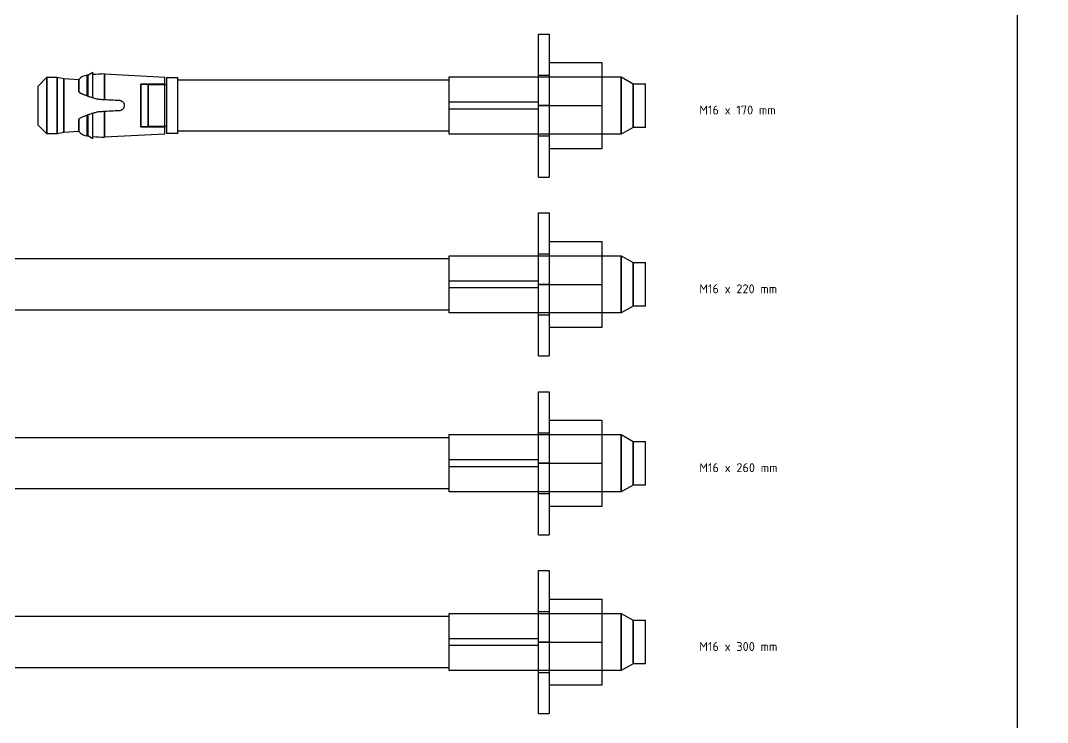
# Model space of a CAD drawing. Header units: millimetres. Extents: x 9508 to 4213564, y -7782 to 156074.
# Drawn here: x 91524.7 to 91812, y 149927.2 to 150123.5 of the extents above; entities that cross this region are included whole.
import ezdxf

# ---------------------------------------------------------------- set-up
doc = ezdxf.new("R2010")
doc.units = ezdxf.units.MM
doc.layers.add('GEOMETRIA', color=2, linetype='Continuous')
doc.layers.add('TEXTO', color=30, linetype='Continuous')
doc.styles.add('TEX_1-1', font='isocpeur.ttf', dxfattribs={"height": 2})

msp = doc.modelspace()

# ---------------------------------------------------------------- linework, layer by layer
for p, q in [((91669.55, 150099.73), (91669.55, 150119.73)), ((91669.55, 150119.73), (91672.55, 150119.73)), ((91672.55, 150119.73), (91672.55, 150099.73)), ((91672.55, 150111.73), (91687.35, 150111.73)), ((91672.55, 150111.73), (91672.55, 150111.73)), ((91687.35, 150111.73), (91687.35, 150111.73)), ((91687.35, 150099.73), (91687.35, 150111.73)), ((91529.55, 150105.18), (91532.05, 150107.68)), ((91532.05, 150091.78), (91532.05, 150107.68)), ((91532.05, 150107.68), (91534.93, 150107.68)), ((91532.05, 150107.68), (91532.05, 150091.78)), ((91534.93, 150091.78), (91534.93, 150107.68)), ((91534.93, 150107.68), (91536.75, 150107.31)), ((91534.93, 150107.68), (91534.93, 150091.78)), ((91536.75, 150092.15), (91536.75, 150107.31)), ((91536.75, 150107.31), (91540.98, 150107)), ((91536.75, 150107.31), (91536.75, 150092.15)), ((91540.98, 150103.55), (91540.98, 150107)), ((91540.98, 150107), (91540.98, 150103.55)), ((91543.3, 150108.23), (91543.3, 150102.44)), ((91543.3, 150102.44), (91543.3, 150108.23)), ((91543.52, 150108.25), (91544.87, 150109.09)), ((91543.52, 150108.25), (91543.52, 150102.36)), ((91543.52, 150102.36), (91543.52, 150108.25)), ((91544.87, 150101.92), (91544.87, 150109.09)), ((91548.14, 150108.58), (91548.14, 150101.42)), ((91548.14, 150108.58), (91565.05, 150107.69)), ((91548.14, 150101.42), (91548.14, 150108.58)), ((91565.05, 150091.77), (91565.05, 150107.69)), ((91565.55, 150091.88), (91565.55, 150107.58)), ((91565.55, 150107.58), (91568.65, 150107.58)), ((91568.65, 150091.88), (91568.65, 150107.58)), ((91644.55, 150091.73), (91644.55, 150107.73)), ((91644.55, 150107.73), (91669.55, 150107.73)), ((91669.55, 150108.23), (91672.55, 150108.23)), ((91669.55, 150107.73), (91687.35, 150107.73)), ((91687.35, 150107.73), (91692.75, 150107.73)), ((91692.75, 150091.73), (91692.75, 150107.73)), ((91692.75, 150107.73), (91696.05, 150105.83)), ((91692.75, 150107.73), (91692.75, 150091.73)), ((91529.55, 150094.28), (91529.55, 150105.18)), ((91558.3, 150093.73), (91558.3, 150105.73)), ((91565.05, 150105.73), (91558.3, 150105.73)), ((91558.3, 150105.73), (91560.35, 150105.58)), ((91558.3, 150105.73), (91558.3, 150093.73)), ((91560.35, 150093.88), (91560.35, 150105.58)), ((91560.35, 150105.58), (91565.05, 150105.58)), ((91560.35, 150105.58), (91560.35, 150093.88)), ((91565.05, 150105.58), (91565.55, 150105.58)), ((91568.65, 150106.93), (91644.55, 150106.93)), ((91696.05, 150093.63), (91696.05, 150105.83)), ((91696.05, 150105.83), (91699.55, 150105.83)), ((91696.05, 150105.83), (91696.05, 150093.63)), ((91699.55, 150093.63), (91699.55, 150105.83)), ((91540.98, 150103.55), (91541.04, 150103.49)), ((91541.04, 150103.49), (91541.1, 150103.44)), ((91541.1, 150103.44), (91541.16, 150103.39)), ((91541.16, 150103.39), (91541.22, 150103.33)), ((91541.22, 150103.33), (91541.29, 150103.28)), ((91541.29, 150103.28), (91541.35, 150103.23)), ((91541.35, 150103.23), (91541.35, 150103.23)), ((91541.35, 150103.23), (91541.5, 150103.17)), ((91541.35, 150103.23), (91541.35, 150103.23)), ((91541.5, 150103.17), (91541.65, 150103.1)), ((91541.65, 150103.1), (91541.81, 150103.03)), ((91541.81, 150103.03), (91541.98, 150102.96)), ((91541.98, 150102.96), (91542.15, 150102.89)), ((91542.15, 150102.89), (91542.33, 150102.81)), ((91542.33, 150102.81), (91542.51, 150102.74)), ((91542.51, 150102.74), (91542.7, 150102.67)), ((91542.7, 150102.67), (91542.9, 150102.59)), ((91542.9, 150102.59), (91543.1, 150102.52)), ((91543.1, 150102.52), (91543.3, 150102.44)), ((91543.3, 150102.44), (91543.33, 150102.43)), ((91543.33, 150102.43), (91543.36, 150102.42)), ((91543.36, 150102.42), (91543.39, 150102.41)), ((91543.39, 150102.41), (91543.43, 150102.4)), ((91543.43, 150102.4), (91543.46, 150102.39)), ((91543.46, 150102.39), (91543.49, 150102.37)), ((91543.49, 150102.37), (91543.52, 150102.36)), ((91543.52, 150102.36), (91543.71, 150102.3)), ((91543.71, 150102.3), (91543.9, 150102.23)), ((91543.9, 150102.23), (91544.09, 150102.17)), ((91544.09, 150102.17), (91544.28, 150102.1)), ((91544.28, 150102.1), (91544.48, 150102.04)), ((91544.48, 150102.04), (91544.67, 150101.98)), ((91544.67, 150101.98), (91544.87, 150101.92)), ((91544.87, 150101.92), (91545.08, 150101.86)), ((91544.87, 150101.92), (91544.87, 150101.92)), ((91544.87, 150101.92), (91544.87, 150101.92)), ((91545.08, 150101.86), (91545.3, 150101.8)), ((91545.3, 150101.8), (91545.51, 150101.74)), ((91545.51, 150101.74), (91545.73, 150101.68)), ((91545.73, 150101.68), (91545.95, 150101.62)), ((91545.95, 150101.62), (91546.17, 150101.56)), ((91546.17, 150101.56), (91546.39, 150101.51)), ((91546.39, 150101.51), (91546.39, 150101.51)), ((91546.39, 150101.51), (91546.64, 150101.5)), ((91546.39, 150101.51), (91546.39, 150101.51)), ((91546.64, 150101.5), (91546.89, 150101.48)), ((91546.89, 150101.48), (91547.14, 150101.47)), ((91547.14, 150101.47), (91547.39, 150101.46)), ((91547.39, 150101.46), (91547.64, 150101.44)), ((91547.64, 150101.44), (91547.89, 150101.43)), ((91547.89, 150101.43), (91548.14, 150101.42)), ((91548.14, 150101.42), (91548.75, 150101.39)), ((91548.75, 150101.39), (91549.35, 150101.35)), ((91549.35, 150101.35), (91549.96, 150101.32)), ((91549.96, 150101.32), (91550.56, 150101.29)), ((91550.56, 150101.29), (91551.16, 150101.26)), ((91551.16, 150101.26), (91551.75, 150101.23)), ((91551.75, 150101.23), (91552.35, 150101.2)), ((91552.35, 150101.2), (91552.45, 150101.18)), ((91552.35, 150101.2), (91552.35, 150101.2)), ((91552.35, 150101.2), (91552.35, 150101.2)), ((91552.45, 150101.18), (91552.55, 150101.17)), ((91552.55, 150101.17), (91552.64, 150101.14)), ((91552.64, 150101.14), (91552.74, 150101.11)), ((91552.82, 150098.39), (91552.71, 150098.35)), ((91552.74, 150101.11), (91552.83, 150101.07)), ((91552.93, 150098.45), (91552.82, 150098.39)), ((91552.83, 150101.07), (91552.92, 150101.03)), ((91552.92, 150101.03), (91553.01, 150100.97)), ((91553.03, 150098.51), (91552.93, 150098.45)), ((91553.01, 150100.97), (91553.09, 150100.92)), ((91553.13, 150098.58), (91553.03, 150098.51)), ((91553.09, 150100.92), (91553.17, 150100.86)), ((91553.22, 150098.66), (91553.13, 150098.58)), ((91553.17, 150100.86), (91553.24, 150100.79)), ((91553.3, 150098.74), (91553.22, 150098.66)), ((91553.24, 150100.79), (91553.3, 150100.73)), ((91553.3, 150100.73), (91553.37, 150100.65)), ((91553.38, 150098.83), (91553.3, 150098.74)), ((91553.37, 150100.65), (91553.43, 150100.57)), ((91553.45, 150098.93), (91553.38, 150098.83)), ((91553.43, 150100.57), (91553.48, 150100.49)), ((91553.51, 150099.04), (91553.45, 150098.93)), ((91553.48, 150100.49), (91553.53, 150100.4)), ((91553.57, 150099.15), (91553.51, 150099.04)), ((91553.53, 150100.4), (91553.57, 150100.31)), ((91553.57, 150100.31), (91553.61, 150100.22)), ((91553.61, 150099.26), (91553.57, 150099.15)), ((91553.61, 150100.22), (91553.64, 150100.12)), ((91553.65, 150099.38), (91553.61, 150099.26)), ((91553.64, 150100.12), (91553.66, 150100.02)), ((91553.67, 150099.5), (91553.65, 150099.38)), ((91553.66, 150100.02), (91553.68, 150099.93)), ((91553.69, 150099.62), (91553.67, 150099.5)), ((91553.68, 150099.93), (91553.69, 150099.83)), ((91553.69, 150099.83), (91553.69, 150099.73)), ((91553.69, 150099.73), (91553.69, 150099.62)), ((91553.69, 150099.73), (91553.69, 150099.73)), ((91553.69, 150099.73), (91553.69, 150099.73)), ((91644.55, 150098.73), (91644.55, 150100.73)), ((91644.55, 150100.73), (91669.55, 150100.73)), ((91669.55, 150098.73), (91644.55, 150098.73)), ((91669.55, 150098.73), (91669.55, 150100.73)), ((91669.55, 150099.73), (91672.55, 150099.73)), ((91672.55, 150099.73), (91669.55, 150099.73)), ((91672.55, 150099.73), (91669.55, 150099.73)), ((91669.55, 150099.73), (91672.55, 150099.73)), ((91669.55, 150079.73), (91669.55, 150099.73)), ((91672.55, 150099.73), (91687.35, 150099.73)), ((91672.55, 150099.73), (91687.35, 150099.73)), ((91672.55, 150099.73), (91672.55, 150079.73)), ((91687.35, 150087.73), (91687.35, 150099.73)), ((91541.03, 150095.97), (91540.98, 150095.92)), ((91540.98, 150092.46), (91540.98, 150095.92)), ((91540.98, 150095.92), (91540.98, 150092.46)), ((91541.08, 150096.01), (91541.03, 150095.97)), ((91541.13, 150096.06), (91541.08, 150096.01)), ((91541.19, 150096.11), (91541.13, 150096.06)), ((91541.24, 150096.15), (91541.19, 150096.11)), ((91541.3, 150096.19), (91541.24, 150096.15)), ((91541.35, 150096.24), (91541.3, 150096.19)), ((91541.51, 150096.31), (91541.35, 150096.24)), ((91541.35, 150096.24), (91541.35, 150096.24)), ((91541.35, 150096.24), (91541.35, 150096.24)), ((91541.68, 150096.38), (91541.51, 150096.31)), ((91541.86, 150096.46), (91541.68, 150096.38)), ((91542.05, 150096.54), (91541.86, 150096.46)), ((91542.24, 150096.62), (91542.05, 150096.54)), ((91542.44, 150096.7), (91542.24, 150096.62)), ((91542.65, 150096.78), (91542.44, 150096.7)), ((91542.86, 150096.86), (91542.65, 150096.78)), ((91543.08, 150096.95), (91542.86, 150096.86)), ((91543.3, 150097.03), (91543.08, 150096.95)), ((91543.33, 150097.04), (91543.3, 150097.03)), ((91543.3, 150097.03), (91543.3, 150091.24)), ((91543.3, 150091.24), (91543.3, 150097.03)), ((91543.36, 150097.05), (91543.33, 150097.04)), ((91543.39, 150097.06), (91543.36, 150097.05)), ((91543.43, 150097.07), (91543.39, 150097.06)), ((91543.46, 150097.08), (91543.43, 150097.07)), ((91543.49, 150097.09), (91543.46, 150097.08)), ((91543.52, 150097.11), (91543.49, 150097.09)), ((91543.74, 150097.18), (91543.52, 150097.11)), ((91543.52, 150091.22), (91543.52, 150097.11)), ((91543.52, 150097.11), (91543.52, 150091.22)), ((91543.96, 150097.26), (91543.74, 150097.18)), ((91544.19, 150097.33), (91543.96, 150097.26)), ((91544.41, 150097.41), (91544.19, 150097.33)), ((91544.64, 150097.48), (91544.41, 150097.41)), ((91544.87, 150097.55), (91544.64, 150097.48)), ((91545.08, 150097.61), (91544.87, 150097.55)), ((91544.87, 150090.38), (91544.87, 150097.55)), ((91544.87, 150097.55), (91544.87, 150097.55)), ((91544.87, 150097.55), (91544.87, 150097.55)), ((91545.3, 150097.67), (91545.08, 150097.61)), ((91545.51, 150097.73), (91545.3, 150097.67)), ((91545.73, 150097.79), (91545.51, 150097.73)), ((91545.95, 150097.85), (91545.73, 150097.79)), ((91546.17, 150097.91), (91545.95, 150097.85)), ((91546.39, 150097.96), (91546.17, 150097.91)), ((91546.64, 150097.97), (91546.39, 150097.96)), ((91546.39, 150097.96), (91546.39, 150097.96)), ((91546.39, 150097.96), (91546.39, 150097.96)), ((91546.89, 150097.99), (91546.64, 150097.97)), ((91547.14, 150098), (91546.89, 150097.99)), ((91547.39, 150098.01), (91547.14, 150098)), ((91547.64, 150098.03), (91547.39, 150098.01)), ((91547.89, 150098.04), (91547.64, 150098.03)), ((91548.14, 150098.05), (91547.89, 150098.04)), ((91548.75, 150098.08), (91548.14, 150098.05)), ((91548.14, 150098.05), (91548.14, 150090.89)), ((91548.14, 150090.89), (91548.14, 150098.05)), ((91549.35, 150098.12), (91548.75, 150098.08)), ((91549.96, 150098.15), (91549.35, 150098.12)), ((91550.56, 150098.18), (91549.96, 150098.15)), ((91551.16, 150098.21), (91550.56, 150098.18)), ((91551.75, 150098.24), (91551.16, 150098.21)), ((91552.35, 150098.27), (91551.75, 150098.24)), ((91552.47, 150098.29), (91552.35, 150098.27)), ((91552.35, 150098.27), (91552.35, 150098.27)), ((91552.35, 150098.27), (91552.35, 150098.27)), ((91552.59, 150098.31), (91552.47, 150098.29)), ((91552.71, 150098.35), (91552.59, 150098.31)), ((91532.05, 150091.78), (91529.55, 150094.28)), ((91560.35, 150093.88), (91558.3, 150093.73)), ((91558.3, 150093.73), (91565.05, 150093.73)), ((91565.05, 150093.88), (91560.35, 150093.88)), ((91565.55, 150093.88), (91565.05, 150093.88)), ((91696.05, 150093.63), (91692.75, 150091.73)), ((91699.55, 150093.63), (91696.05, 150093.63)), ((91534.93, 150091.78), (91532.05, 150091.78)), ((91536.75, 150092.15), (91534.93, 150091.78)), ((91540.98, 150092.46), (91536.75, 150092.15)), ((91544.87, 150090.38), (91543.52, 150091.22)), ((91565.05, 150091.77), (91548.14, 150090.89)), ((91568.65, 150091.88), (91565.55, 150091.88)), ((91644.55, 150092.53), (91568.65, 150092.53)), ((91669.55, 150091.73), (91644.55, 150091.73)), ((91687.35, 150091.73), (91669.55, 150091.73)), ((91669.55, 150091.23), (91672.55, 150091.23)), ((91692.75, 150091.73), (91687.35, 150091.73)), ((91672.55, 150087.73), (91687.35, 150087.73)), ((91672.55, 150087.73), (91672.55, 150087.73)), ((91687.35, 150087.73), (91687.35, 150087.73)), ((91669.55, 150079.73), (91672.55, 150079.73)), ((91669.55, 150049.73), (91669.55, 150069.73)), ((91669.55, 150069.73), (91672.55, 150069.73)), ((91672.55, 150069.73), (91672.55, 150049.73)), ((91672.55, 150061.73), (91687.35, 150061.73)), ((91672.55, 150061.73), (91672.55, 150061.73)), ((91687.35, 150061.73), (91687.35, 150061.73)), ((91687.35, 150049.73), (91687.35, 150061.73)), ((91669.55, 150058.23), (91672.55, 150058.23)), ((91518.65, 150056.93), (91644.55, 150056.93)), ((91644.55, 150041.73), (91644.55, 150057.73)), ((91644.55, 150057.73), (91669.55, 150057.73)), ((91669.55, 150057.73), (91687.35, 150057.73)), ((91687.35, 150057.73), (91692.75, 150057.73)), ((91692.75, 150041.73), (91692.75, 150057.73)), ((91692.75, 150057.73), (91696.05, 150055.83)), ((91692.75, 150057.73), (91692.75, 150041.73)), ((91696.05, 150043.63), (91696.05, 150055.83)), ((91696.05, 150055.83), (91699.55, 150055.83)), ((91696.05, 150055.83), (91696.05, 150043.63)), ((91699.55, 150043.63), (91699.55, 150055.83)), ((91644.55, 150048.73), (91644.55, 150050.73)), ((91644.55, 150050.73), (91669.55, 150050.73)), ((91669.55, 150048.73), (91669.55, 150050.73)), ((91669.55, 150049.73), (91672.55, 150049.73)), ((91672.55, 150049.73), (91669.55, 150049.73)), ((91672.55, 150049.73), (91669.55, 150049.73)), ((91669.55, 150049.73), (91672.55, 150049.73)), ((91669.55, 150029.73), (91669.55, 150049.73)), ((91672.55, 150049.73), (91687.35, 150049.73)), ((91672.55, 150049.73), (91687.35, 150049.73)), ((91672.55, 150049.73), (91672.55, 150029.73)), ((91687.35, 150037.73), (91687.35, 150049.73)), ((91669.55, 150048.73), (91644.55, 150048.73)), ((91644.55, 150042.53), (91518.65, 150042.53)), ((91669.55, 150041.73), (91644.55, 150041.73)), ((91687.35, 150041.73), (91669.55, 150041.73)), ((91669.55, 150041.23), (91672.55, 150041.23)), ((91692.75, 150041.73), (91687.35, 150041.73)), ((91696.05, 150043.63), (91692.75, 150041.73)), ((91699.55, 150043.63), (91696.05, 150043.63)), ((91672.55, 150037.73), (91687.35, 150037.73)), ((91672.55, 150037.73), (91672.55, 150037.73)), ((91687.35, 150037.73), (91687.35, 150037.73)), ((91669.55, 150029.73), (91672.55, 150029.73)), ((91669.55, 149999.73), (91669.55, 150019.73)), ((91669.55, 150019.73), (91672.55, 150019.73)), ((91672.55, 150019.73), (91672.55, 149999.73)), ((91672.55, 150011.73), (91687.35, 150011.73)), ((91672.55, 150011.73), (91672.55, 150011.73)), ((91687.35, 150011.73), (91687.35, 150011.73)), ((91687.35, 149999.73), (91687.35, 150011.73)), ((91478.65, 150006.93), (91644.55, 150006.93)), ((91644.55, 149991.73), (91644.55, 150007.73)), ((91644.55, 150007.73), (91669.55, 150007.73)), ((91669.55, 150008.23), (91672.55, 150008.23)), ((91669.55, 150007.73), (91687.35, 150007.73)), ((91687.35, 150007.73), (91692.75, 150007.73)), ((91692.75, 149991.73), (91692.75, 150007.73)), ((91692.75, 150007.73), (91696.05, 150005.83)), ((91692.75, 150007.73), (91692.75, 149991.73)), ((91696.05, 149993.63), (91696.05, 150005.83)), ((91696.05, 150005.83), (91699.55, 150005.83)), ((91696.05, 150005.83), (91696.05, 149993.63)), ((91699.55, 149993.63), (91699.55, 150005.83)), ((91644.55, 149998.73), (91644.55, 150000.73)), ((91644.55, 150000.73), (91669.55, 150000.73)), ((91669.55, 149998.73), (91669.55, 150000.73)), ((91669.55, 149998.73), (91644.55, 149998.73)), ((91669.55, 149999.73), (91672.55, 149999.73)), ((91672.55, 149999.73), (91669.55, 149999.73)), ((91672.55, 149999.73), (91669.55, 149999.73)), ((91669.55, 149999.73), (91672.55, 149999.73)), ((91669.55, 149979.73), (91669.55, 149999.73)), ((91672.55, 149999.73), (91687.35, 149999.73)), ((91672.55, 149999.73), (91687.35, 149999.73)), ((91672.55, 149999.73), (91672.55, 149979.73)), ((91687.35, 149987.73), (91687.35, 149999.73)), ((91644.55, 149992.53), (91478.65, 149992.53)), ((91696.05, 149993.63), (91692.75, 149991.73)), ((91699.55, 149993.63), (91696.05, 149993.63)), ((91669.55, 149991.73), (91644.55, 149991.73)), ((91687.35, 149991.73), (91669.55, 149991.73)), ((91669.55, 149991.23), (91672.55, 149991.23)), ((91692.75, 149991.73), (91687.35, 149991.73)), ((91672.55, 149987.73), (91687.35, 149987.73)), ((91672.55, 149987.73), (91672.55, 149987.73)), ((91687.35, 149987.73), (91687.35, 149987.73)), ((91669.55, 149979.73), (91672.55, 149979.73)), ((91669.55, 149949.73), (91669.55, 149969.73)), ((91669.55, 149969.73), (91672.55, 149969.73)), ((91672.55, 149969.73), (91672.55, 149949.73)), ((91672.55, 149961.73), (91687.35, 149961.73)), ((91672.55, 149961.73), (91672.55, 149961.73)), ((91687.35, 149961.73), (91687.35, 149961.73)), ((91687.35, 149949.73), (91687.35, 149961.73)), ((91644.55, 149941.73), (91644.55, 149957.73)), ((91644.55, 149957.73), (91669.55, 149957.73)), ((91669.55, 149958.23), (91672.55, 149958.23)), ((91669.55, 149957.73), (91687.35, 149957.73)), ((91687.35, 149957.73), (91692.75, 149957.73)), ((91692.75, 149941.73), (91692.75, 149957.73)), ((91692.75, 149957.73), (91696.05, 149955.83)), ((91692.75, 149957.73), (91692.75, 149941.73)), ((91438.65, 149956.93), (91644.55, 149956.93)), ((91696.05, 149943.63), (91696.05, 149955.83)), ((91696.05, 149955.83), (91699.55, 149955.83)), ((91696.05, 149955.83), (91696.05, 149943.63)), ((91699.55, 149943.63), (91699.55, 149955.83)), ((91644.55, 149948.73), (91644.55, 149950.73)), ((91644.55, 149950.73), (91669.55, 149950.73)), ((91669.55, 149948.73), (91669.55, 149950.73)), ((91669.55, 149949.73), (91672.55, 149949.73)), ((91672.55, 149949.73), (91669.55, 149949.73)), ((91672.55, 149949.73), (91669.55, 149949.73)), ((91669.55, 149949.73), (91672.55, 149949.73)), ((91669.55, 149929.73), (91669.55, 149949.73)), ((91672.55, 149949.73), (91687.35, 149949.73)), ((91672.55, 149949.73), (91687.35, 149949.73)), ((91672.55, 149949.73), (91672.55, 149929.73)), ((91687.35, 149937.73), (91687.35, 149949.73)), ((91669.55, 149948.73), (91644.55, 149948.73)), ((91696.05, 149943.63), (91692.75, 149941.73)), ((91699.55, 149943.63), (91696.05, 149943.63)), ((91644.55, 149942.53), (91438.65, 149942.53)), ((91669.55, 149941.73), (91644.55, 149941.73)), ((91687.35, 149941.73), (91669.55, 149941.73)), ((91669.55, 149941.23), (91672.55, 149941.23)), ((91692.75, 149941.73), (91687.35, 149941.73)), ((91672.55, 149937.73), (91687.35, 149937.73)), ((91672.55, 149937.73), (91672.55, 149937.73)), ((91687.35, 149937.73), (91687.35, 149937.73)), ((91669.55, 149929.73), (91672.55, 149929.73))]:
    msp.add_line(p, q)
msp.add_lwpolyline([(91354.89, 150267.06), (91803.48, 150267.06), (91803.48, 149924.76), (91354.89, 149924.76)], close=True)
for centre, radius, start, end in [((91543.91, 150104.27), 4.01, 98.7137, 136.9395), ((91549.72, 150053.31), 55.29, 96.4457, 96.6689), ((91549.72, 150053.31), 55.29, 91.6416, 95.0408), ((91543.91, 150095.2), 4.01, 223.0605, 261.2863), ((91549.72, 150146.16), 55.29, 263.3311, 263.5543), ((91549.72, 150146.16), 55.29, 264.9592, 268.3584)]:
    msp.add_arc(centre, radius, start, end)
at = {"layer": 'GEOMETRIA'}
msp.add_circle((91188.62, 149975.91), 983.87, dxfattribs=at)

# ---------------------------------------------------------------- texts
at = {"layer": 'TEXTO', "char_height": 2.5, "attachment_point": 4, "style": 'TEX_1-1'}
for s, insert in [('M16 x 170 mm', (91714.55, 150098.48)), ('M16 x 220 mm', (91714.55, 150048.48)), ('M16 x 260 mm', (91714.55, 149998.48)), ('M16 x 300 mm', (91714.55, 149948.48))]:
    msp.add_mtext_dynamic_manual_height_columns(s, width=33.4756, gutter_width=12.5, heights=[0], dxfattribs=dict(at, insert=insert))

doc.saveas('drawing.dxf')
